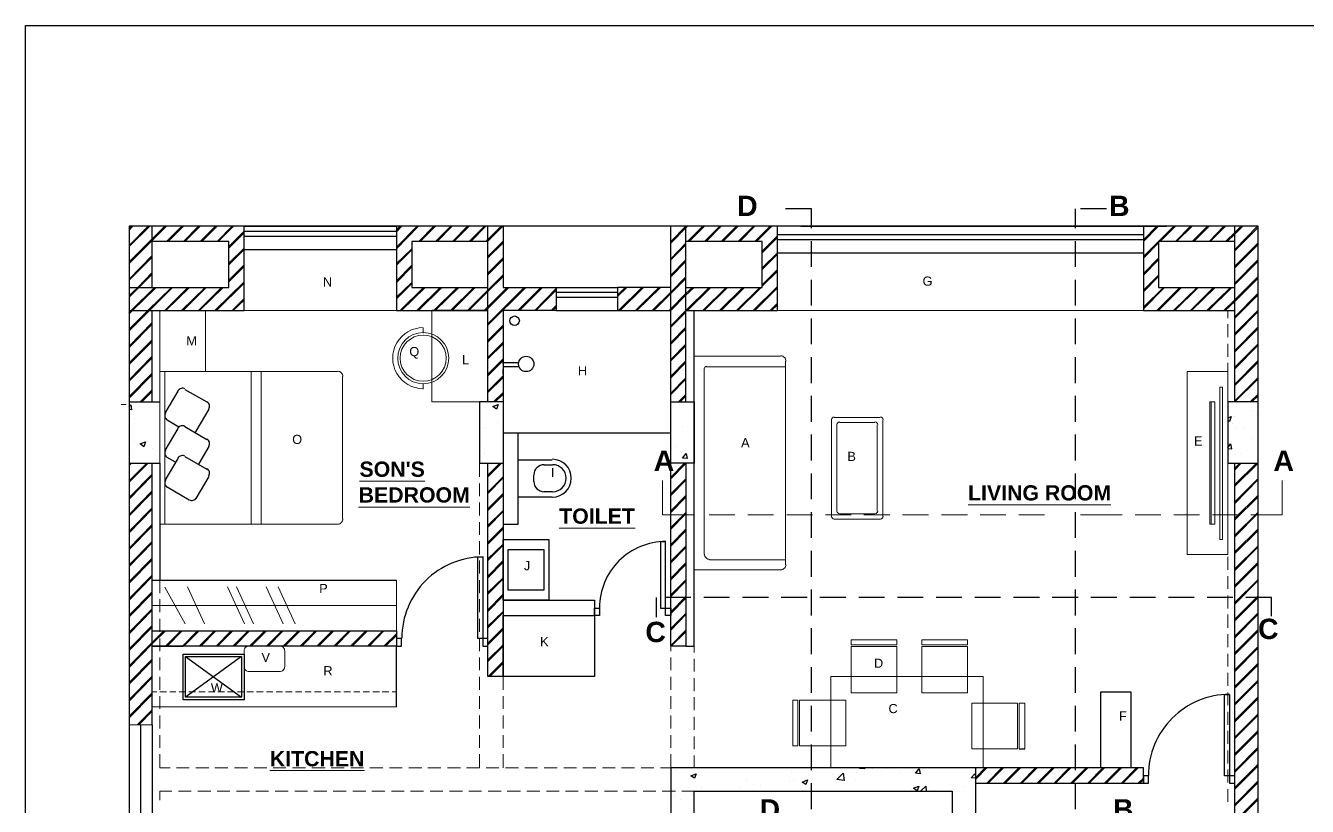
# Model space of a CAD drawing. Header units: millimetres. Extents: x 68955 to 118645, y -193284 to 16474.
# Drawn here: x 74652 to 87265, y -69899 to -62219 of the extents above; entities that cross this region are included whole.
import ezdxf

# ---------------------------------------------------------------- set-up
doc = ezdxf.new("R2010")
doc.units = ezdxf.units.MM
doc.linetypes.add('DASHEDX2', pattern=[38.1, 25.4, -12.7])
doc.layers.add('PDF5_0', color=7, linetype='Continuous')
for name, color, linetype, true_color in [('PDF5_coloum', 7, 'Continuous', 0xdcdcdc), ('PDF5_door', 7, 'Continuous', 0x535353), ('PDF5_dotted line', 7, 'Continuous', 0x535353), ('PDF5_furniture', 7, 'Continuous', 0x535353), ('PDF5_plan', 7, 'Continuous', 0x989898), ('PDF5_TEXT', 7, 'Continuous', 0x535353), ('PDF5_window', 7, 'Continuous', 0x535353)]:
    doc.layers.add(name, color=color, linetype=linetype, true_color=true_color)
doc.layers.add('plan', color=7, linetype='Continuous', lineweight=25)
doc.styles.add('PDF Arial', font='arial.ttf')
doc.styles.add('PDF Arial Bold', font='arialbd.ttf')

msp = doc.modelspace()

# ---------------------------------------------------------------- linework, layer by layer
at = {"layer": 'PDF5_0', "lineweight": 25}
for points in [[(74651.68, -62218.658), (98012.714, -62218.658), (98012.714, -79045.795), (74651.68, -79045.795)], [(79350.856, -67273.337), (79800.342, -67273.337), (79800.342, -67869.928), (79350.856, -67869.928)], [(79399.891, -67371.407), (79751.307, -67371.407), (79751.307, -67771.858), (79399.891, -67771.858)], [(79350.856, -68021.119), (80249.829, -68021.119), (80249.829, -68621.796), (79350.856, -68621.796)], [(85529.251, -68772.987), (85529.251, -69520.769), (85230.955, -69520.769), (85230.955, -68772.987)]]:
    msp.add_lwpolyline(points, close=True, dxfattribs=at)
for points in [[(79199.665, -65021.819), (78648.023, -65021.819)], [(79350.856, -65544.858), (79350.856, -65524.426)], [(79350.856, -65647.014), (79350.856, -65634.755), (79350.856, -65610.237), (79350.856, -65597.979)], [(79350.856, -65700.135), (79350.856, -65720.566)], [(76024.656, -66031.12), (76151.33, -65814.549)], [(76216.71, -65798.204), (76433.28, -65920.792)], [(76453.712, -65990.258), (76327.038, -66206.828)], [(76024.656, -66398.882), (76151.33, -66182.311)], [(76159.502, -66170.052), (76045.088, -66100.586)], [(76216.71, -66161.88), (76433.28, -66288.553)], [(76126.812, -66513.296), (76045.088, -66468.348)], [(76216.71, -66456.089), (76433.28, -66582.763)], [(76453.712, -66358.019), (76351.556, -66533.728)], [(76024.656, -66693.091), (76151.33, -66476.52)], [(79833.032, -66856.541), (79497.96, -66856.541), (79497.96, -66488.779), (79833.032, -66488.779)], [(79751.307, -66537.814), (79837.118, -66537.814)], [(76453.712, -66652.229), (76327.038, -66868.799)], [(79649.151, -66639.97), (79649.151, -66705.35)], [(76261.658, -66885.144), (76045.088, -66758.471)], [(79837.118, -66803.419), (79751.307, -66803.419)], [(80249.829, -67869.928), (80249.829, -68021.119)], [(84430.052, -69332.802), (84483.173, -69332.802)]]:
    msp.add_lwpolyline(points, dxfattribs=at)
msp.add_circle((79463.228, -65121.931), 46.992, dxfattribs=at)
for centre, radius, start, end in [((76194.235, -65837.023), 51.077, 60.0008592, 150.001725), ((76410.806, -65963.698), 51.078, 330.0017101, 60.0019462), ((76071.648, -66053.594), 51.078, 150.0017101, 240.0019462), ((76194.235, -66204.785), 51.077, 60.0008592, 150.001725), ((76288.211, -66180.262), 51.088, 310.2121774, 329.9999252), ((76410.806, -66331.459), 51.078, 330.0017101, 60.0019462), ((76071.648, -66421.356), 51.078, 150.0017101, 240.0019462), ((76194.235, -66498.994), 51.077, 60.0008592, 150.001725), ((76410.806, -66621.582), 51.078, 330.0017101, 60.0019462), ((79753.35, -66637.927), 100.113, 89.9998993, 180.0001007), ((79835.075, -66670.616), 185.924, 270.0000744, 89.9999256), ((79839.161, -66670.616), 132.803, 270.0000776, 89.9999224), ((76071.648, -66715.565), 51.078, 150.0017101, 240.0019462), ((79753.35, -66703.307), 100.113, 179.9998993, 270.0001007), ((76288.219, -66838.153), 51.077, 240.0008592, 330.001725)]:
    msp.add_arc(centre, radius, start, end, dxfattribs=at)
at = {"layer": 'PDF5_coloum', "lineweight": 25}
for points in [[(75669.154, -64212.743), (75689.585, -64192.312)], [(75669.154, -64380.279), (75857.121, -64192.312)], [(75669.154, -64543.729), (75897.983, -64314.899), (76020.57, -64192.312)], [(75669.154, -64229.088), (75705.93, -64192.312)], [(75669.154, -64392.538), (75873.466, -64192.312)], [(75669.154, -64560.074), (75897.983, -64331.244), (76036.915, -64192.312)], [(76036.915, -64343.503), (76188.106, -64192.312)], [(76053.26, -64343.503), (76204.451, -64192.312)], [(76204.451, -64343.503), (76351.556, -64192.312)], [(76216.71, -64343.503), (76367.901, -64192.312)], [(76367.901, -64343.503), (76519.091, -64192.312)], [(76384.246, -64343.503), (76535.436, -64192.312)], [(76535.436, -64343.503), (76682.541, -64192.312)], [(76547.695, -64343.503), (76698.886, -64192.312)], [(78300.692, -64233.175), (78337.468, -64192.312)], [(78300.692, -64396.624), (78505.004, -64192.312)], [(78300.692, -64245.433), (78353.813, -64192.312)], [(78300.692, -64412.969), (78517.263, -64192.312)], [(78521.349, -64343.503), (78668.454, -64192.312)], [(78533.608, -64343.503), (78684.799, -64192.312)], [(78684.799, -64343.503), (78835.99, -64192.312)], [(78701.144, -64343.503), (78848.248, -64192.312)], [(78852.335, -64343.503), (78999.439, -64192.312)], [(78864.593, -64343.503), (79015.784, -64192.312)], [(79015.784, -64343.503), (79166.975, -64192.312)], [(79032.129, -64343.503), (79179.234, -64192.312)], [(79183.32, -64343.503), (79199.665, -64323.072), (79330.425, -64192.312)], [(79195.579, -64343.503), (79199.665, -64339.417), (79346.77, -64192.312)], [(81152.888, -64192.312), (81148.801, -64192.312), (81001.697, -64343.503)], [(81001.697, -64192.312), (81001.697, -64192.312)], [(81165.146, -64192.312), (81148.801, -64208.657), (81001.697, -64359.848)], [(81165.146, -64343.503), (81316.337, -64192.312)], [(81181.491, -64343.503), (81332.682, -64192.312)], [(81332.682, -64343.503), (81483.873, -64192.312)], [(81349.027, -64343.503), (81496.132, -64192.312)], [(81496.132, -64343.503), (81647.323, -64192.312)], [(81512.477, -64343.503), (81663.668, -64192.312)], [(81663.668, -64343.503), (81814.859, -64192.312)], [(81680.013, -64343.503), (81827.117, -64192.312)], [(81827.117, -64343.503), (81978.308, -64192.312)], [(81843.462, -64343.503), (81994.653, -64192.312)], [(85651.838, -64327.158), (85782.598, -64192.312)], [(85950.133, -64192.312), (85798.943, -64343.503), (85651.838, -64490.608)], [(85651.838, -64343.503), (85798.943, -64192.312)], [(85815.287, -64343.503), (85966.478, -64192.312)], [(85966.478, -64343.503), (86113.583, -64192.312)], [(85978.737, -64343.503), (86129.928, -64192.312)], [(86129.928, -64343.503), (86281.119, -64192.312)], [(86146.273, -64343.503), (86297.464, -64192.312)], [(86297.464, -64343.503), (86444.568, -64192.312)], [(86309.723, -64343.503), (86460.913, -64192.312)], [(86460.913, -64343.503), (86550.811, -64253.606), (86612.104, -64192.312)], [(86477.258, -64343.503), (86550.811, -64269.951), (86628.449, -64192.312)], [(86550.811, -64421.142), (86775.554, -64192.312)], [(76649.851, -64392.538), (76801.042, -64241.347)], [(76649.851, -64408.883), (76801.042, -64257.692)], [(81900.67, -64437.487), (82051.86, -64286.296)], [(81900.67, -64453.831), (82051.86, -64302.641)], [(86550.811, -64433.4), (86779.64, -64204.571)], [(76649.851, -64555.987), (76801.042, -64408.883)], [(76649.851, -64572.332), (76801.042, -64421.142)], [(78300.692, -64560.074), (78451.883, -64412.969)], [(78300.692, -64576.419), (78451.883, -64425.228)], [(79199.665, -64490.608), (79350.856, -64339.417)], [(79199.665, -64502.866), (79350.856, -64355.762)], [(81001.697, -64511.039), (81148.801, -64359.848)], [(81001.697, -64523.298), (81148.801, -64376.193)], [(81900.67, -64600.936), (82051.86, -64453.831)], [(85651.838, -64506.953), (85798.943, -64355.762)], [(86550.811, -64584.591), (86779.64, -64355.762)], [(86550.811, -64600.936), (86779.64, -64372.107)], [(75669.154, -64711.265), (75897.983, -64478.349)], [(75669.154, -64723.523), (75897.983, -64494.694)], [(76649.851, -64723.523), (76801.042, -64572.332)], [(78300.692, -64727.61), (78451.883, -64576.419)], [(79199.665, -64654.057), (79350.856, -64502.866)], [(79199.665, -64670.402), (79350.856, -64519.211)], [(81001.697, -64674.488), (81148.801, -64523.298)], [(81001.697, -64690.833), (81148.801, -64539.643)], [(81900.67, -64617.281), (82051.86, -64466.09)], [(85651.838, -64658.143), (85798.943, -64506.953)], [(85651.838, -64674.488), (85798.943, -64523.298)], [(86550.811, -64752.127), (86779.64, -64519.211)], [(86550.811, -64764.386), (86779.64, -64535.556)], [(75669.154, -64874.714), (75754.965, -64792.989), (75897.983, -64645.885)], [(75669.154, -64891.059), (75767.223, -64792.989), (75897.983, -64662.23)], [(76649.851, -64739.868), (76801.042, -64588.677)], [(78300.692, -64743.955), (78451.883, -64592.764)], [(79350.856, -64670.402), (79199.665, -64821.593), (78999.439, -65021.819)], [(79350.856, -64686.747), (79199.665, -64833.852), (79011.698, -65021.819)], [(81148.801, -64690.833), (81001.697, -64842.024), (80817.816, -65021.819)], [(81900.67, -64768.472), (82051.86, -64617.281)], [(81900.67, -64780.731), (82051.86, -64633.626)], [(85651.838, -64821.593), (85798.943, -64674.488)], [(85651.838, -64837.938), (85798.943, -64686.747)], [(86779.64, -64686.747), (86550.811, -64915.577), (86444.568, -65021.819)], [(86779.64, -64703.092), (86550.811, -64931.922), (86456.827, -65021.819)], [(75669.154, -65042.25), (75689.585, -65021.819), (75918.414, -64792.989)], [(75669.154, -65205.7), (75853.034, -65021.819), (76085.95, -64792.989)], [(75669.154, -65054.509), (75701.843, -65021.819), (75934.759, -64792.989)], [(75669.154, -65222.045), (75869.379, -65021.819), (76098.209, -64792.989)], [(76020.57, -65021.819), (76249.4, -64792.989)], [(76032.829, -65021.819), (76265.745, -64792.989)], [(76184.02, -65021.819), (76416.935, -64792.989)], [(76200.365, -65021.819), (76429.194, -64792.989)], [(76351.556, -65021.819), (76580.385, -64792.989)], [(76363.814, -65021.819), (76596.73, -64792.989)], [(76515.005, -65021.819), (76801.042, -64739.868)], [(76531.35, -65021.819), (76801.042, -64752.127)], [(78300.692, -64891.059), (78451.883, -64743.955)], [(78300.692, -64907.404), (78451.883, -64756.213)], [(78337.468, -65021.819), (78566.298, -64792.989)], [(78349.727, -65021.819), (78582.643, -64792.989)], [(78500.918, -65021.819), (78729.747, -64792.989)], [(78517.263, -65021.819), (78746.092, -64792.989)], [(78668.454, -65021.819), (78897.283, -64792.989)], [(78680.712, -65021.819), (78913.628, -64792.989)], [(78831.903, -65021.819), (79060.733, -64792.989)], [(78848.248, -65021.819), (79077.078, -64792.989)], [(79391.718, -64792.989), (79199.665, -64985.043), (79162.889, -65021.819)], [(79408.063, -64792.989), (79199.665, -65001.388), (79179.234, -65021.819)], [(79199.665, -65152.579), (79559.254, -64792.989)], [(79199.665, -65164.837), (79575.599, -64792.989)], [(79493.874, -65021.819), (79722.704, -64792.989)], [(79510.219, -65021.819), (79739.049, -64792.989)], [(79661.41, -65021.819), (79873.895, -64805.248)], [(79673.669, -65021.819), (79873.895, -64821.593)], [(80474.572, -64870.628), (80552.21, -64792.989)], [(80474.572, -64882.887), (80568.555, -64792.989)], [(80486.831, -65021.819), (80715.66, -64792.989)], [(80503.175, -65021.819), (80732.005, -64792.989)], [(80654.366, -65021.819), (80883.196, -64792.989)], [(80666.625, -65021.819), (80899.541, -64792.989)], [(81148.801, -64707.178), (81001.697, -64854.283), (80834.161, -65021.819)], [(80985.352, -65021.819), (81001.697, -65005.474), (81148.801, -64854.283), (81214.181, -64792.989)], [(80997.611, -65021.819), (81001.697, -65021.819), (81148.801, -64870.628), (81230.526, -64792.989)], [(81377.631, -64792.989), (81148.801, -65021.819), (81001.697, -65173.01)], [(81165.146, -65021.819), (81393.976, -64792.989)], [(81316.337, -65021.819), (81545.167, -64792.989)], [(81328.596, -65021.819), (81557.425, -64792.989)], [(81479.787, -65021.819), (81708.616, -64792.989)], [(81496.132, -65021.819), (81724.961, -64792.989)], [(81647.323, -65021.819), (81876.152, -64792.989)], [(81659.581, -65021.819), (81888.411, -64792.989)], [(81810.772, -65021.819), (82051.86, -64784.817)], [(81827.117, -65021.819), (82051.86, -64797.076)], [(85651.838, -64989.129), (85847.977, -64792.989)], [(85651.838, -65005.474), (85860.236, -64792.989)], [(85782.598, -65021.819), (86011.427, -64792.989)], [(85798.943, -65021.819), (86027.772, -64792.989)], [(85946.047, -65021.819), (86178.963, -64792.989)], [(85962.392, -65021.819), (86191.222, -64792.989)], [(86113.583, -65021.819), (86342.412, -64792.989)], [(86125.842, -65021.819), (86358.757, -64792.989)], [(86277.033, -65021.819), (86509.948, -64792.989)], [(86293.378, -65021.819), (86522.207, -64792.989)], [(76682.541, -65021.819), (76801.042, -64903.318)], [(76694.8, -65021.819), (76801.042, -64919.663)], [(81978.308, -65021.819), (82051.86, -64948.267)], [(86550.811, -65083.112), (86779.64, -64850.197)], [(86550.811, -65095.371), (86779.64, -64866.542)], [(79824.86, -65021.819), (79873.895, -64972.784)], [(79841.205, -65021.819), (79873.895, -64989.129)], [(81001.697, -65185.268), (81148.801, -65038.164)], [(81990.567, -65021.819), (82051.86, -64964.611)], [(86550.811, -65246.562), (86779.64, -65017.733)], [(86550.811, -65262.907), (86779.64, -65029.991)], [(75669.154, -65373.235), (75897.983, -65140.32)], [(75669.154, -65385.494), (75897.983, -65156.665)], [(79199.665, -65316.028), (79350.856, -65164.837)], [(79199.665, -65332.373), (79350.856, -65181.182)], [(81001.697, -65336.459), (81148.801, -65185.268)], [(81001.697, -65352.804), (81148.801, -65201.613)], [(86550.811, -65414.098), (86779.64, -65181.182)], [(86550.811, -65426.357), (86779.64, -65197.527)], [(75669.154, -65536.685), (75897.983, -65307.856)], [(75669.154, -65553.03), (75897.983, -65324.201)], [(79199.665, -65483.564), (79350.856, -65332.373)], [(79199.665, -65495.823), (79350.856, -65348.718)], [(81001.697, -65503.995), (81148.801, -65352.804)], [(81001.697, -65516.254), (81148.801, -65369.149)], [(86550.811, -65577.547), (86779.64, -65348.718)], [(86550.811, -65593.892), (86779.64, -65360.977)], [(75669.154, -65704.221), (75897.983, -65471.305)], [(75669.154, -65716.48), (75897.983, -65487.65)], [(79199.665, -65647.014), (79350.856, -65495.823)], [(79199.665, -65663.359), (79350.856, -65512.168)], [(81001.697, -65667.445), (81148.801, -65516.254)], [(81001.697, -65683.79), (81148.801, -65532.599)], [(86550.811, -65745.083), (86779.64, -65512.168)], [(86550.811, -65757.342), (86779.64, -65528.513)], [(75669.154, -65867.671), (75897.983, -65638.841)], [(75669.154, -65884.015), (75897.983, -65655.186)], [(79199.665, -65814.549), (79350.856, -65663.359)], [(79199.665, -65826.808), (79350.856, -65679.703)], [(81001.697, -65834.981), (81148.801, -65683.79)], [(81001.697, -65847.239), (81148.801, -65696.048)], [(86550.811, -65908.533), (86779.64, -65679.703)], [(86550.811, -65920.792), (86779.64, -65691.962)], [(75779.482, -65920.792), (75897.983, -65802.291)], [(75795.827, -65920.792), (75897.983, -65818.636)], [(79256.872, -65920.792), (79350.856, -65826.808)], [(79273.217, -65920.792), (79350.856, -65843.153)], [(81075.249, -65920.792), (81148.801, -65847.239)], [(81091.594, -65920.792), (81148.801, -65863.584)], [(86702.002, -65920.792), (86779.64, -65843.153)], [(86718.347, -65920.792), (86779.64, -65859.498)], [(75669.154, -66529.641), (75677.326, -66521.469)], [(75669.154, -66697.177), (75844.862, -66521.469)], [(75669.154, -66545.986), (75693.671, -66521.469)], [(75669.154, -66709.436), (75857.121, -66521.469)], [(79199.665, -66639.97), (79318.166, -66521.469)], [(79199.665, -66656.315), (79334.511, -66521.469)], [(81001.697, -66660.401), (81136.543, -66521.469)], [(81001.697, -66676.746), (81148.801, -66525.555)], [(86550.811, -66570.504), (86599.846, -66521.469)], [(86550.811, -66733.953), (86763.295, -66521.469)], [(86550.811, -66586.849), (86612.104, -66521.469)], [(86550.811, -66750.298), (86779.64, -66521.469)], [(75669.154, -66860.627), (75897.983, -66631.797)], [(75669.154, -66876.972), (75897.983, -66644.056)], [(79199.665, -66807.506), (79350.856, -66656.315)], [(79199.665, -66819.764), (79350.856, -66668.574)], [(81001.697, -66823.851), (81148.801, -66676.746)], [(81001.697, -66840.196), (81148.801, -66689.005)], [(86550.811, -66901.489), (86779.64, -66672.66)], [(86550.811, -66917.834), (86779.64, -66684.919)], [(75669.154, -67028.163), (75897.983, -66795.247)], [(75669.154, -67040.421), (75897.983, -66811.592)], [(79199.665, -66970.955), (79350.856, -66819.764)], [(79199.665, -66987.3), (79350.856, -66836.109)], [(81001.697, -66991.387), (81148.801, -66840.196)], [(86550.811, -67064.939), (86779.64, -66836.109)], [(75669.154, -67191.612), (75897.983, -66962.783)], [(75669.154, -67207.957), (75897.983, -66975.042)], [(81001.697, -67007.731), (81148.801, -66856.541)], [(86550.811, -67081.284), (86779.64, -66852.454)], [(79199.665, -67134.405), (79350.856, -66987.3)], [(79199.665, -67150.75), (79350.856, -66999.559)], [(81001.697, -67154.836), (81148.801, -67007.731)], [(81001.697, -67171.181), (81148.801, -67019.99)], [(86550.811, -67232.475), (86779.64, -67003.645)], [(86550.811, -67248.82), (86779.64, -67015.904)], [(75669.154, -67359.148), (75897.983, -67126.232)], [(75669.154, -67371.407), (75897.983, -67142.577)], [(79199.665, -67301.941), (79350.856, -67150.75)], [(79199.665, -67318.286), (79350.856, -67167.095)], [(81001.697, -67322.372), (81148.801, -67171.181)], [(81001.697, -67338.717), (81148.801, -67187.526)], [(86550.811, -67395.924), (86779.64, -67167.095)], [(86550.811, -67412.269), (86779.64, -67183.44)], [(75669.154, -67522.598), (75897.983, -67293.768)], [(75669.154, -67538.943), (75897.983, -67306.027)], [(79199.665, -67465.39), (79350.856, -67318.286)], [(79199.665, -67481.735), (79350.856, -67330.544)], [(81001.697, -67485.822), (81148.801, -67338.717)], [(81001.697, -67502.167), (81148.801, -67350.976)], [(86550.811, -67563.46), (86779.64, -67334.631)], [(86550.811, -67579.805), (86779.64, -67346.889)], [(75669.154, -67686.047), (75897.983, -67457.218)], [(75669.154, -67702.392), (75897.983, -67473.563)], [(79199.665, -67632.926), (79350.856, -67481.735)], [(79199.665, -67649.271), (79350.856, -67498.08)], [(81001.697, -67653.357), (81148.801, -67502.167)], [(81001.697, -67669.702), (81148.801, -67518.511)], [(86550.811, -67726.91), (86779.64, -67498.08)], [(86550.811, -67743.255), (86779.64, -67514.425)], [(75669.154, -67853.583), (75897.983, -67624.754)], [(75669.154, -67869.928), (75897.983, -67637.012)], [(79199.665, -67796.376), (79350.856, -67649.271)], [(79199.665, -67812.721), (79350.856, -67661.53)], [(81001.697, -67816.807), (81148.801, -67669.702)], [(81001.697, -67833.152), (81148.801, -67681.961)], [(86550.811, -67894.446), (86779.64, -67665.616)], [(86550.811, -67910.791), (86779.64, -67677.875)], [(75669.154, -68017.033), (75897.983, -67788.203)], [(75669.154, -68033.378), (75897.983, -67804.548)], [(79199.665, -67963.912), (79350.856, -67812.721)], [(79199.665, -67980.257), (79350.856, -67829.066)], [(81001.697, -67984.343), (81148.801, -67833.152)], [(81001.697, -68000.688), (81148.801, -67849.497)], [(86550.811, -68057.895), (86779.64, -67829.066)], [(86550.811, -68074.24), (86779.64, -67845.411)], [(75669.154, -68184.569), (75897.983, -67955.739)], [(75669.154, -68200.914), (75897.983, -67967.998)], [(79199.665, -68127.361), (79350.856, -67980.257)], [(79199.665, -68143.706), (79350.856, -67992.515)], [(81001.697, -68147.792), (81148.801, -68000.688)], [(81001.697, -68164.137), (81148.801, -68012.947)], [(86550.811, -68225.431), (86779.64, -67996.602)], [(86550.811, -68241.776), (86779.64, -68008.86)], [(75669.154, -68348.018), (75897.983, -68119.189)], [(75669.154, -68364.363), (75897.983, -68135.534)], [(75669.154, -68515.554), (75897.983, -68286.725), (76012.398, -68172.31)], [(75669.154, -68531.899), (75897.983, -68298.983), (76028.743, -68172.31)], [(76028.743, -68323.501), (76179.934, -68172.31)], [(76045.088, -68323.501), (76192.192, -68172.31)], [(76196.279, -68323.501), (76343.383, -68172.31)], [(76208.537, -68323.501), (76359.728, -68172.31)], [(76359.728, -68323.501), (76510.919, -68172.31)], [(76376.073, -68323.501), (76523.178, -68172.31)], [(76527.264, -68323.501), (76674.369, -68172.31)], [(76539.523, -68323.501), (76690.714, -68172.31)], [(76690.714, -68323.501), (76841.904, -68172.31)], [(76707.059, -68323.501), (76854.163, -68172.31)], [(76854.163, -68323.501), (77005.354, -68172.31)], [(76870.508, -68323.501), (77021.699, -68172.31)], [(77021.699, -68323.501), (77172.89, -68172.31)], [(77038.044, -68323.501), (77185.149, -68172.31)], [(77185.149, -68323.501), (77336.339, -68172.31)], [(77201.494, -68323.501), (77352.684, -68172.31)], [(77352.684, -68323.501), (77503.875, -68172.31)], [(77369.029, -68323.501), (77516.134, -68172.31)], [(77516.134, -68323.501), (77667.325, -68172.31)], [(77532.479, -68323.501), (77683.67, -68172.31)], [(77683.67, -68323.501), (77834.861, -68172.31)], [(77700.015, -68323.501), (77847.119, -68172.31)], [(77847.119, -68323.501), (77998.31, -68172.31)], [(77863.464, -68323.501), (78014.655, -68172.31)], [(78014.655, -68323.501), (78165.846, -68172.31)], [(78031, -68323.501), (78178.105, -68172.31)], [(78178.105, -68323.501), (78300.692, -68200.914)], [(78194.45, -68323.501), (78300.692, -68217.259)], [(79199.665, -68294.897), (79350.856, -68143.706)], [(79199.665, -68311.242), (79350.856, -68160.051)], [(81001.697, -68315.328), (81148.801, -68164.137)], [(81005.783, -68323.501), (81148.801, -68180.482)], [(86550.811, -68388.881), (86779.64, -68160.051)], [(86550.811, -68405.226), (86779.64, -68176.396)], [(79199.665, -68458.347), (79350.856, -68311.242)], [(79199.665, -68474.692), (79350.856, -68323.501)], [(86550.811, -68556.416), (86779.64, -68327.587)], [(86550.811, -68572.761), (86779.64, -68339.846)], [(75669.154, -68679.004), (75897.983, -68450.174)], [(75669.154, -68695.349), (75897.983, -68466.519)], [(79203.751, -68621.796), (79350.856, -68474.692)], [(79220.096, -68621.796), (79350.856, -68491.037)], [(86550.811, -68719.866), (86779.64, -68491.037)], [(86550.811, -68736.211), (86779.64, -68507.382)], [(75669.154, -68846.539), (75897.983, -68617.71)], [(75669.154, -68862.884), (75897.983, -68629.969)], [(86550.811, -68887.402), (86779.64, -68658.572)], [(86550.811, -68899.661), (86779.64, -68670.831)], [(75669.154, -69009.989), (75897.983, -68781.16)], [(75669.154, -69026.334), (75897.983, -68797.505)], [(86550.811, -69050.851), (86779.64, -68822.022)], [(86550.811, -69067.196), (86779.64, -68838.367)], [(75750.878, -69095.8), (75897.983, -68948.695)], [(75767.223, -69095.8), (75897.983, -68960.954)], [(86550.811, -69218.387), (86779.64, -68989.558)], [(86550.811, -69230.646), (86779.64, -69001.817)], [(86550.811, -69381.837), (86779.64, -69153.007)], [(86550.811, -69398.182), (86779.64, -69169.352)], [(86550.811, -69549.373), (86779.64, -69316.457)], [(86550.811, -69561.631), (86779.64, -69332.802)], [(86550.811, -69712.822), (86779.64, -69483.993)], [(84000.997, -69614.753), (84094.98, -69520.769)], [(84000.997, -69631.098), (84111.325, -69520.769)], [(84111.325, -69671.96), (84258.43, -69520.769)], [(84123.584, -69671.96), (84274.775, -69520.769)], [(84274.775, -69671.96), (84425.966, -69520.769)], [(84291.12, -69671.96), (84442.311, -69520.769)], [(84442.311, -69671.96), (84589.415, -69520.769)], [(84454.57, -69671.96), (84605.76, -69520.769)], [(84605.76, -69671.96), (84756.951, -69520.769)], [(84622.105, -69671.96), (84773.296, -69520.769)], [(84773.296, -69671.96), (84920.401, -69520.769)], [(84785.555, -69671.96), (84936.746, -69520.769)], [(84936.746, -69671.96), (85087.937, -69520.769)], [(84953.091, -69671.96), (85104.282, -69520.769)], [(85104.282, -69671.96), (85251.386, -69520.769)], [(85116.54, -69671.96), (85267.731, -69520.769)], [(85267.731, -69671.96), (85418.922, -69520.769)], [(85284.076, -69671.96), (85435.267, -69520.769)], [(85435.267, -69671.96), (85582.372, -69520.769)], [(85447.526, -69671.96), (85598.717, -69520.769)], [(85598.717, -69671.96), (85651.838, -69622.925)], [(86550.811, -69729.167), (86779.64, -69500.338)], [(85615.062, -69671.96), (85651.838, -69635.184)], [(86550.811, -69880.358), (86779.64, -69647.443)], [(86550.811, -69892.617), (86779.64, -69663.787)], [(86550.811, -70043.808), (86779.64, -69814.978)], [(86550.811, -70060.153), (86779.64, -69831.323)]]:
    msp.add_lwpolyline(points, dxfattribs=at)
at = {"layer": 'PDF5_coloum', "color": 251, "lineweight": 25, "true_color": 0x535353}
for points in [[(75669.154, -65920.792), (75971.535, -65920.792)], [(79350.856, -65920.792), (79117.94, -65920.792), (79117.94, -66521.469), (79350.856, -66521.469)], [(86550.811, -66063.81), (86550.811, -66063.81)], [(75669.154, -66521.469), (75971.535, -66521.469)]]:
    msp.add_lwpolyline(points, dxfattribs=at)
for points in [[(81230.526, -65920.792), (81230.526, -66521.469), (81001.697, -66521.469), (81001.697, -65920.792)], [(86481.345, -65920.792), (86481.345, -66521.469), (86779.64, -66521.469), (86779.64, -65920.792)]]:
    msp.add_lwpolyline(points, close=True, dxfattribs=at)
at = {"layer": 'PDF5_door', "lineweight": 25}
for points in [[(80948.576, -67947.567), (80948.576, -67297.855), (80899.541, -67297.855), (80899.541, -67947.567)], [(79150.63, -68245.862), (79101.595, -68245.862), (79101.595, -67444.959), (79150.63, -67444.959)], [(80249.829, -68021.119), (80249.829, -67947.567), (80298.863, -67947.567), (80298.863, -68021.119)], [(80948.576, -68021.119), (80948.576, -67947.567), (81001.697, -67947.567), (81001.697, -68021.119)], [(78300.692, -68323.501), (78349.727, -68323.501), (78349.727, -68245.862), (78300.692, -68245.862)], [(79150.63, -68323.501), (79199.665, -68323.501), (79199.665, -68245.862), (79150.63, -68245.862)], [(86497.69, -69598.408), (86448.655, -69598.408), (86448.655, -68797.505), (86497.69, -68797.505)], [(85651.838, -69671.96), (85700.873, -69671.96), (85700.873, -69598.408), (85651.838, -69598.408)], [(86497.69, -69671.96), (86550.811, -69671.96), (86550.811, -69598.408), (86497.69, -69598.408)]]:
    msp.add_lwpolyline(points, close=True, dxfattribs=at)
for centre, radius, start, end in [((80950.619, -67945.524), 651.755, 89.9999989, 180.0000011), ((79152.673, -68243.819), 798.86, 89.9999957, 180.0000043), ((86499.733, -69596.364), 798.86, 89.9999957, 180.0000043)]:
    msp.add_arc(centre, radius, start, end, dxfattribs=at)
at = {"layer": 'PDF5_dotted line', "lineweight": 20}
for points in [[(81230.526, -65021.819), (81230.526, -65144.406)], [(86481.345, -65021.819), (86481.345, -65095.371)], [(81230.526, -65209.786), (81230.526, -65336.459)], [(86481.345, -65156.665), (86481.345, -65283.338)], [(81230.526, -65397.753), (81230.526, -65524.426)], [(86481.345, -65348.718), (86481.345, -65475.391)], [(86481.345, -65536.685), (86481.345, -65667.445)], [(81230.526, -65589.806), (81230.526, -65716.48)], [(81230.526, -65781.859), (81230.526, -65908.533)], [(86481.345, -65728.738), (86481.345, -65855.412)], [(86481.345, -65920.792), (86481.345, -66047.465)], [(81230.526, -65969.827), (81230.526, -66096.5)], [(81230.526, -66161.88), (81230.526, -66288.553)], [(86481.345, -66108.759), (86481.345, -66235.432)], [(86481.345, -66300.812), (86481.345, -66427.485)], [(81230.526, -66349.847), (81230.526, -66476.52)], [(75971.535, -66521.469), (75971.535, -66656.315)], [(79117.94, -66521.469), (79117.94, -66656.315)], [(79350.856, -66521.469), (79350.856, -66656.315)], [(81001.697, -66521.469), (81001.697, -66656.315)], [(81230.526, -66541.9), (81230.526, -66668.574)], [(86481.345, -66492.865), (86481.345, -66619.539)], [(75971.535, -66721.695), (75971.535, -66848.368)], [(79117.94, -66721.695), (79117.94, -66848.368)], [(79350.856, -66721.695), (79350.856, -66848.368)], [(80918.491, -66693.091), (80918.491, -67032.249), (81220.873, -67032.249)], [(81001.697, -66721.695), (81001.697, -66848.368)], [(86481.345, -66680.832), (86481.345, -66807.506)], [(86710.174, -67032.249), (87016.642, -67032.249), (87016.642, -66693.091)], [(81230.526, -66733.953), (81230.526, -66860.627)], [(75971.535, -66909.662), (75971.535, -67036.335)], [(79117.94, -66909.662), (79117.94, -67036.335)], [(79350.856, -66909.662), (79350.856, -67036.335)], [(81001.697, -66909.662), (81001.697, -67036.335)], [(81230.526, -66921.92), (81230.526, -67048.594)], [(86481.345, -66872.886), (86481.345, -66999.559)], [(75971.535, -67101.715), (75971.535, -67228.388)], [(79117.94, -67101.715), (79117.94, -67228.388)], [(79350.856, -67101.715), (79350.856, -67228.388)], [(81001.697, -67101.715), (81001.697, -67228.388)], [(81377.631, -67032.249), (81630.978, -67032.249)], [(81757.651, -67032.249), (82010.998, -67032.249)], [(82141.758, -67032.249), (82395.105, -67032.249)], [(82521.778, -67032.249), (82775.125, -67032.249)], [(82901.798, -67032.249), (83155.145, -67032.249)], [(83281.819, -67032.249), (83535.166, -67032.249)], [(83665.925, -67032.249), (83919.272, -67032.249)], [(84045.946, -67032.249), (84299.292, -67032.249)], [(84425.966, -67032.249), (84679.313, -67032.249)], [(85033.289, -67032.249), (85286.635, -67032.249)], [(85186.007, -67032.249), (85443.44, -67032.249)], [(85570.113, -67032.249), (85823.46, -67032.249)], [(85950.133, -67032.249), (86203.48, -67032.249)], [(86330.154, -67032.249), (86583.501, -67032.249)], [(86481.345, -67060.853), (86481.345, -67187.526)], [(81230.526, -67113.974), (81230.526, -67240.647)], [(75971.535, -67289.682), (75971.535, -67420.442)], [(79117.94, -67289.682), (79117.94, -67420.442)], [(79350.856, -67289.682), (79350.856, -67420.442)], [(81001.697, -67289.682), (81001.697, -67420.442)], [(81230.526, -67301.941), (81230.526, -67428.614)], [(86481.345, -67252.906), (86481.345, -67379.579)], [(86481.345, -67444.959), (86481.345, -67571.633)], [(75971.535, -67481.735), (75971.535, -67608.409)], [(79117.94, -67481.735), (79117.94, -67608.409)], [(79350.856, -67481.735), (79350.856, -67608.409)], [(81001.697, -67481.735), (81001.697, -67608.409)], [(81230.526, -67493.994), (81230.526, -67620.667)], [(75971.535, -67673.789), (75971.535, -67800.462)], [(79117.94, -67673.789), (79117.94, -67800.462)], [(79350.856, -67673.789), (79350.856, -67800.462)], [(81001.697, -67673.789), (81001.697, -67800.462)], [(81230.526, -67686.047), (81230.526, -67812.721)], [(86481.345, -67632.926), (86481.345, -67759.6)], [(86481.345, -67824.979), (86481.345, -67951.653)], [(75971.535, -67861.756), (75971.535, -67988.429)], [(79117.94, -67861.756), (79117.94, -67988.429)], [(79350.856, -67861.756), (79350.856, -67988.429)], [(81001.697, -67861.756), (81001.697, -67988.429)], [(81230.526, -67874.014), (81230.526, -68000.688)], [(75971.535, -68053.809), (75971.535, -68180.482)], [(79117.94, -68053.809), (79117.94, -68180.482)], [(79350.856, -68053.809), (79350.856, -68180.482)], [(81001.697, -68053.809), (81001.697, -68180.482)], [(81230.526, -68066.068), (81230.526, -68192.741)], [(86481.345, -68012.947), (86481.345, -68143.706)], [(86481.345, -68205), (86481.345, -68331.673)], [(75971.535, -68245.862), (75971.535, -68372.536)], [(79117.94, -68245.862), (79117.94, -68372.536)], [(79350.856, -68245.862), (79350.856, -68372.536)], [(81001.697, -68245.862), (81001.697, -68372.536)], [(81230.526, -68254.035), (81230.526, -68384.794)], [(75971.535, -68433.829), (75971.535, -68560.503)], [(79117.94, -68433.829), (79117.94, -68560.503)], [(79350.856, -68433.829), (79350.856, -68560.503)], [(81001.697, -68433.829), (81001.697, -68560.503)], [(81230.526, -68446.088), (81230.526, -68572.761)], [(86481.345, -68397.053), (86481.345, -68523.727)], [(86481.345, -68585.02), (86481.345, -68711.694)], [(75971.535, -68625.883), (75971.535, -68752.556)], [(79117.94, -68625.883), (79117.94, -68752.556)], [(79350.856, -68625.883), (79350.856, -68752.556)], [(81001.697, -68625.883), (81001.697, -68752.556)], [(81230.526, -68638.141), (81230.526, -68764.815)], [(75897.983, -68772.987), (75942.932, -68772.987)], [(75971.535, -68772.987), (76036.915, -68772.987)], [(75971.535, -68813.85), (75971.535, -68940.523)], [(76069.605, -68772.987), (76130.899, -68772.987)], [(76163.589, -68772.987), (76224.882, -68772.987)], [(76257.572, -68772.987), (76322.952, -68772.987)], [(76355.642, -68772.987), (76416.935, -68772.987)], [(76449.625, -68772.987), (76510.919, -68772.987)], [(76543.609, -68772.987), (76608.989, -68772.987)], [(76637.592, -68772.987), (76702.972, -68772.987)], [(76735.662, -68772.987), (76796.956, -68772.987)], [(76829.646, -68772.987), (76895.026, -68772.987)], [(76923.629, -68772.987), (76989.009, -68772.987)], [(77021.699, -68772.987), (77082.993, -68772.987)], [(77115.683, -68772.987), (77181.062, -68772.987)], [(77209.666, -68772.987), (77275.046, -68772.987)], [(77307.736, -68772.987), (77369.029, -68772.987)], [(77401.719, -68772.987), (77463.013, -68772.987)], [(77495.703, -68772.987), (77561.083, -68772.987)], [(77593.773, -68772.987), (77655.066, -68772.987)], [(77687.756, -68772.987), (77749.05, -68772.987)], [(77781.74, -68772.987), (77847.119, -68772.987)], [(77879.809, -68772.987), (77941.103, -68772.987)], [(77973.793, -68772.987), (78035.087, -68772.987)], [(78067.776, -68772.987), (78133.156, -68772.987)], [(78161.76, -68772.987), (78227.14, -68772.987)], [(78259.83, -68772.987), (78300.692, -68772.987)], [(79117.94, -68813.85), (79117.94, -68940.523)], [(79350.856, -68813.85), (79350.856, -68940.523)], [(81001.697, -68813.85), (81001.697, -68940.523)], [(81230.526, -68826.108), (81230.526, -68952.782)], [(86481.345, -68777.073), (86481.345, -68903.747)], [(86481.345, -68969.127), (86481.345, -69095.8)], [(75971.535, -69005.903), (75971.535, -69132.576)], [(79117.94, -69005.903), (79117.94, -69132.576)], [(79350.856, -69005.903), (79350.856, -69132.576)], [(81001.697, -69005.903), (81001.697, -69132.576)], [(81230.526, -69018.162), (81230.526, -69144.835)], [(75971.535, -69197.956), (75971.535, -69324.63)], [(79117.94, -69197.956), (79117.94, -69324.63)], [(79350.856, -69197.956), (79350.856, -69324.63)], [(81001.697, -69197.956), (81001.697, -69324.63)], [(81230.526, -69210.215), (81230.526, -69336.888)], [(86481.345, -69157.094), (86481.345, -69283.767)], [(86481.345, -69349.147), (86481.345, -69475.82)], [(76073.691, -69520.769), (75971.535, -69520.769), (75971.535, -69385.923)], [(79117.94, -69385.923), (79117.94, -69520.769), (78991.267, -69520.769)], [(79350.856, -69385.923), (79350.856, -69520.769)], [(81001.697, -69385.923), (81001.697, -69520.769), (80899.541, -69520.769)], [(81230.526, -69398.182), (81230.526, -69520.769)], [(76261.658, -69520.769), (76134.985, -69520.769)], [(76453.712, -69520.769), (76327.038, -69520.769)], [(76641.679, -69520.769), (76515.005, -69520.769)], [(76833.732, -69520.769), (76707.059, -69520.769)], [(77025.785, -69520.769), (76899.112, -69520.769)], [(77213.752, -69520.769), (77087.079, -69520.769)], [(77405.806, -69520.769), (77279.132, -69520.769)], [(77597.859, -69520.769), (77467.099, -69520.769)], [(77785.826, -69520.769), (77659.152, -69520.769)], [(77977.879, -69520.769), (77851.206, -69520.769)], [(78165.846, -69520.769), (78039.173, -69520.769)], [(78357.899, -69520.769), (78231.226, -69520.769)], [(78549.953, -69520.769), (78423.279, -69520.769)], [(78737.92, -69520.769), (78611.246, -69520.769)], [(78929.973, -69520.769), (78803.3, -69520.769)], [(79309.993, -69520.769), (79183.32, -69520.769)], [(79502.047, -69520.769), (79375.373, -69520.769)], [(79690.014, -69520.769), (79563.34, -69520.769)], [(79882.067, -69520.769), (79755.394, -69520.769)], [(80074.12, -69520.769), (79947.447, -69520.769)], [(80262.087, -69520.769), (80135.414, -69520.769)], [(80454.141, -69520.769), (80327.467, -69520.769)], [(80642.108, -69520.769), (80515.434, -69520.769)], [(80834.161, -69520.769), (80707.487, -69520.769)], [(86481.345, -69537.114), (86481.345, -69663.787)], [(76090.036, -69749.599), (75971.535, -69749.599), (75971.535, -69839.496)], [(76282.09, -69749.599), (76155.416, -69749.599)], [(76474.143, -69749.599), (76347.469, -69749.599)], [(76662.11, -69749.599), (76535.436, -69749.599)], [(76854.163, -69749.599), (76727.49, -69749.599)], [(77042.13, -69749.599), (76915.457, -69749.599)], [(77234.183, -69749.599), (77107.51, -69749.599)], [(77426.237, -69749.599), (77299.563, -69749.599)], [(77614.204, -69749.599), (77487.53, -69749.599)], [(77806.257, -69749.599), (77679.584, -69749.599)], [(77998.31, -69749.599), (77871.637, -69749.599)], [(78186.277, -69749.599), (78059.604, -69749.599)], [(78378.331, -69749.599), (78251.657, -69749.599)], [(78566.298, -69749.599), (78439.624, -69749.599)], [(78758.351, -69749.599), (78631.678, -69749.599)], [(78950.404, -69749.599), (78823.731, -69749.599)], [(79138.371, -69749.599), (79011.698, -69749.599)], [(79330.425, -69749.599), (79203.751, -69749.599)], [(79522.478, -69749.599), (79391.718, -69749.599)], [(79710.445, -69749.599), (79583.771, -69749.599)], [(79902.498, -69749.599), (79775.825, -69749.599)], [(80090.465, -69749.599), (79963.792, -69749.599)], [(80282.519, -69749.599), (80155.845, -69749.599)], [(80474.572, -69749.599), (80347.898, -69749.599)], [(80662.539, -69749.599), (80535.865, -69749.599)], [(80854.592, -69749.599), (80727.919, -69749.599)], [(81046.645, -69749.599), (80915.886, -69749.599)], [(81230.526, -69749.599), (81107.939, -69749.599)], [(86481.345, -69729.167), (86481.345, -69855.841)]]:
    msp.add_lwpolyline(points, dxfattribs=at)
at = {"layer": 'PDF5_furniture', "lineweight": 20}
for points in [[(75971.535, -65622.496), (76421.022, -65622.496), (76421.022, -65021.819), (75971.535, -65021.819)], [(78648.023, -65021.819), (79199.665, -65021.819), (79199.665, -65920.792), (78648.023, -65920.792)], [(86481.345, -67420.442), (86481.345, -65622.496), (86080.893, -65622.496), (86080.893, -67420.442)], [(86403.706, -65773.687), (86428.223, -65773.687), (86428.223, -67273.337), (86403.706, -67273.337)], [(86305.636, -65920.792), (86354.671, -65920.792), (86354.671, -67122.146), (86305.636, -67122.146)], [(83224.611, -68311.242), (83224.611, -68262.207), (82775.125, -68262.207), (82775.125, -68311.242)], [(83224.611, -68781.16), (83224.611, -68327.587), (82775.125, -68327.587), (82775.125, -68781.16)], [(83919.272, -68311.242), (83919.272, -68262.207), (83469.786, -68262.207), (83469.786, -68311.242)], [(83919.272, -68781.16), (83919.272, -68327.587), (83469.786, -68327.587), (83469.786, -68781.16)], [(82574.899, -69520.769), (82574.899, -68621.796), (84074.549, -68621.796), (84074.549, -69520.769)], [(82252.086, -68854.712), (82203.051, -68854.712), (82203.051, -69304.198), (82252.086, -69304.198)], [(82722.004, -68854.712), (82268.431, -68854.712), (82268.431, -69304.198), (82722.004, -69304.198)], [(83964.221, -69332.802), (84413.707, -69332.802), (84413.707, -68883.316), (83964.221, -68883.316)]]:
    msp.add_lwpolyline(points, close=True, dxfattribs=at)
for points in [[(76801.042, -65021.819), (78300.692, -65021.819)], [(82051.86, -65021.819), (85651.838, -65021.819)], [(78562.211, -65242.476), (78562.211, -65193.441)], [(82080.464, -67571.633), (81230.526, -67571.633), (81230.526, -65471.305), (82080.464, -65471.305)], [(81353.113, -65573.461), (82129.499, -65573.461)], [(82129.499, -65520.34), (82129.499, -67522.598)], [(77720.446, -67122.146), (75971.535, -67122.146), (75971.535, -65622.496), (77720.446, -65622.496)], [(76020.57, -67122.146), (76020.57, -65622.496)], [(76870.508, -65622.496), (76870.508, -67122.146)], [(76968.578, -65622.496), (76968.578, -67122.146)], [(77769.481, -65671.531), (77769.481, -67073.111)], [(81328.596, -67420.442), (81328.596, -65597.979)], [(78562.211, -65794.118), (78562.211, -65740.997)], [(75591.515, -65945.309), (75640.55, -65945.309)], [(75971.535, -65920.792), (75971.535, -66521.469)], [(86317.895, -67122.146), (86317.895, -65920.792)], [(82607.589, -66071.983), (83061.162, -66071.983)], [(82583.072, -67048.594), (82583.072, -66096.5)], [(82636.193, -66995.473), (82636.193, -66145.535)], [(82660.71, -66121.017), (83008.041, -66121.017)], [(83032.558, -66145.535), (83032.558, -66995.473)], [(83085.679, -66096.5), (83085.679, -67048.594)], [(83061.162, -67073.111), (82607.589, -67073.111)], [(83008.041, -67019.99), (82660.71, -67019.99)], [(82129.499, -67473.563), (81381.717, -67473.563)], [(78300.692, -67673.789), (78300.692, -68172.31)], [(76020.57, -67743.255), (76220.796, -68102.844)], [(76245.313, -67739.168), (76412.849, -68102.844)], [(76637.592, -67739.168), (76805.128, -68102.844)], [(76727.49, -67739.168), (76895.026, -68102.844)], [(77017.613, -67739.168), (77185.149, -68102.844)], [(77136.114, -67739.168), (77303.65, -68102.844)], [(78300.692, -67923.049), (75897.983, -67923.049)], [(75897.983, -68172.31), (75897.983, -68323.501), (75897.983, -68920.092), (78300.692, -68920.092)], [(76850.077, -68323.501), (77148.372, -68323.501)], [(76801.042, -68523.727), (76801.042, -68372.536)], [(77201.494, -68372.536), (77201.494, -68523.727)], [(77148.372, -68572.761), (76850.077, -68572.761)], [(84483.173, -69332.802), (84483.173, -68883.316), (84430.052, -68883.316), (84430.052, -69332.802)], [(75897.983, -69095.8), (75669.154, -69095.8)]]:
    msp.add_lwpolyline(points, dxfattribs=at)
for radius in [251.305, 226.787]:
    msp.add_circle((78564.255, -65489.693), radius, dxfattribs=at)
for centre, radius, start, end in [((78564.255, -65489.693), 300.34, 89.9999948, 270.0000052), ((81355.157, -65595.936), 26.561, 90.0001227, 179.9998773), ((82082.507, -65518.297), 51.078, 359.9999963, 90.0000037), ((77722.489, -65669.488), 51.078, 359.9999963, 90.0000037), ((82609.632, -66094.457), 26.561, 90.0001227, 179.9998773), ((83063.205, -66094.457), 26.561, 0.0001227, 89.9998773), ((82662.753, -66143.492), 26.561, 90.0001227, 179.9998773), ((83010.084, -66143.492), 26.561, 0.0001227, 89.9998773), ((77722.489, -67071.068), 51.078, 269.9999963, 0.0000037), ((82609.632, -67046.551), 26.561, 180.0001227, 269.9998773), ((82662.753, -66993.43), 26.561, 180.0001227, 269.9998773), ((83010.084, -66993.43), 26.561, 270.0001227, 359.9998773), ((83063.205, -67046.551), 26.561, 270.0001227, 359.9998773), ((81383.76, -67418.399), 51.078, 179.9999963, 270.0000037), ((82082.507, -67520.555), 51.078, 269.9999963, 0.0000037), ((76852.12, -68370.493), 51.078, 89.9999963, 180.0000037), ((77150.416, -68370.493), 51.078, 359.9999963, 90.0000037), ((76852.12, -68521.683), 51.078, 179.9999963, 270.0000037), ((77150.416, -68521.683), 51.078, 269.9999963, 0.0000037)]:
    msp.add_arc(centre, radius, start, end, dxfattribs=at)
at = {"layer": 'PDF5_plan', "color": 251, "lineweight": 25, "true_color": 0x535353}
for points in [[(86779.64, -74399.74), (86779.64, -64192.312), (75669.154, -64192.312), (75669.154, -68323.501), (75669.154, -69095.8)], [(75669.154, -65021.819), (76801.042, -65021.819), (76801.042, -64192.312)], [(75897.983, -64792.989), (75897.983, -64192.312)], [(78300.692, -64192.312), (78300.692, -65021.819), (79199.665, -65021.819)], [(79199.665, -65920.792), (79199.665, -64192.312)], [(79350.856, -64192.312), (79350.856, -64792.989), (79873.895, -64792.989), (79873.895, -65021.819), (79350.856, -65021.819), (79350.856, -68323.501), (79350.856, -68621.796), (79199.665, -68621.796), (79199.665, -66521.469)], [(81148.801, -66521.469), (81148.801, -68323.501), (81001.697, -68323.501), (81001.697, -64192.312)], [(81148.801, -65920.792), (81148.801, -64192.312)], [(81148.801, -65021.819), (82051.86, -65021.819), (82051.86, -64192.312)], [(85651.838, -64192.312), (85651.838, -65021.819), (86550.811, -65021.819)], [(86550.811, -65920.792), (86550.811, -64192.312)], [(75669.154, -64792.989), (76649.851, -64792.989), (76649.851, -64343.503), (75897.983, -64343.503)], [(79199.665, -64343.503), (78451.883, -64343.503), (78451.883, -64792.989), (79199.665, -64792.989)], [(81148.801, -64792.989), (81900.67, -64792.989), (81900.67, -64343.503), (81148.801, -64343.503)], [(86550.811, -64343.503), (85798.943, -64343.503), (85798.943, -64792.989), (86550.811, -64792.989)], [(81001.697, -64792.989), (80474.572, -64792.989), (80474.572, -65021.819), (81001.697, -65021.819)], [(75897.983, -65920.792), (75897.983, -65021.819)], [(81148.801, -68323.501), (81230.526, -68323.501), (81230.526, -65021.819)], [(79502.047, -65536.685), (79350.856, -65536.685)], [(79506.133, -65573.461), (79350.856, -65573.461)], [(79350.856, -67122.146), (79497.96, -67122.146), (79497.96, -66223.173)], [(79350.856, -66223.173), (81001.697, -66223.173)], [(78300.692, -68920.092), (78300.692, -68323.501), (75897.983, -68323.501), (75897.983, -66521.469)], [(75971.535, -66521.469), (75971.535, -67673.789)], [(86550.811, -73799.062), (86550.811, -66521.469)], [(75897.983, -67673.789), (78300.692, -67673.789)], [(79350.856, -67869.928), (80249.829, -67869.928)], [(79350.856, -68021.119), (80249.829, -68021.119)], [(75897.983, -68172.31), (78300.692, -68172.31), (78300.692, -68323.501)], [(79199.665, -68323.501), (79199.665, -68172.31)], [(75897.983, -69095.8), (75897.983, -68323.501), (76200.365, -68323.501)], [(76224.882, -68425.657), (76776.525, -68826.108)], [(76776.525, -68425.657), (76224.882, -68826.108)], [(84000.997, -69671.96), (85651.838, -69671.96), (85651.838, -69520.769), (81001.697, -69520.769), (81001.697, -71780.46), (84000.997, -71780.46)], [(83698.615, -74170.91), (82758.78, -74170.91), (82758.78, -74399.74), (84000.997, -74399.74), (84000.997, -71253.335), (83768.081, -71253.335), (83768.081, -71551.63), (81230.526, -71551.63), (81230.526, -69749.599), (83768.081, -69749.599), (83768.081, -70051.98), (84000.997, -70051.98), (84000.997, -69520.769)]]:
    msp.add_lwpolyline(points, dxfattribs=at)
at = {"layer": 'PDF5_plan', "lineweight": 25}
for points in [[(75669.154, -65969.827), (75685.499, -65949.395), (75693.671, -65998.43), (75669.154, -65994.344)], [(81079.335, -65924.878), (81079.335, -65924.878)], [(75718.188, -66084.241), (75718.188, -66084.241)], [(79126.113, -66047.465), (79126.113, -66047.465)], [(86481.345, -66080.155), (86514.035, -66063.81), (86497.69, -66112.845), (86481.345, -66100.586)], [(86722.433, -66006.603), (86722.433, -66006.603)], [(86771.468, -66043.379), (86771.468, -66043.379)], [(75677.326, -66141.449), (75677.326, -66141.449)], [(79158.803, -66178.225), (79158.803, -66178.225)], [(79175.147, -66170.052), (79175.147, -66170.052)], [(79297.735, -66121.017), (79297.735, -66121.017)], [(81116.111, -66161.88), (81116.111, -66161.88)], [(86526.293, -66129.19), (86526.293, -66129.19)], [(86563.069, -66174.139), (86563.069, -66174.139)], [(86648.88, -66170.052), (86648.88, -66170.052)], [(75726.361, -66313.071), (75726.361, -66313.071)], [(86481.345, -66370.278), (86509.948, -66333.502), (86518.121, -66382.537)], [(86522.207, -66304.898), (86522.207, -66304.898)], [(86714.26, -66280.381), (86714.26, -66280.381)], [(75897.983, -66374.364), (75897.983, -66374.364)], [(79166.975, -66423.399), (79166.975, -66423.399)], [(81054.818, -66362.106), (81054.818, -66362.106)], [(81103.853, -66415.227), (81103.853, -66415.227)], [(81161.06, -66464.262), (81161.06, -66464.262)], [(86481.345, -66378.451), (86522.207, -66382.537)], [(86550.811, -66427.485), (86550.811, -66427.485)], [(86620.277, -66431.572), (86620.277, -66431.572)], [(79150.63, -66509.21), (79150.63, -66509.21)], [(81042.559, -69541.2), (81042.559, -69541.2)], [(82190.793, -69557.545), (82190.793, -69557.545)], [(82591.244, -69586.149), (82591.244, -69586.149)], [(82648.451, -69590.235), (82648.451, -69590.235)], [(82840.505, -69565.718), (82840.505, -69565.718)], [(82905.885, -69520.769), (82905.885, -69528.942), (82860.936, -69524.855), (82865.022, -69520.769)], [(82987.609, -69528.942), (82987.609, -69528.942)], [(83126.542, -69528.942), (83126.542, -69528.942)], [(83261.387, -69569.804), (83261.387, -69569.804)], [(84000.997, -69622.925), (83956.048, -69618.839), (83992.824, -69577.976), (84000.997, -69618.839)], [(81304.079, -69708.736), (81304.079, -69708.736)], [(81336.768, -69745.512), (81336.768, -69745.512)], [(81418.493, -69745.512), (81418.493, -69745.512)], [(81688.185, -69716.909), (81688.185, -69716.909)], [(81745.392, -69631.098), (81745.392, -69631.098)], [(81814.859, -69688.305), (81814.859, -69688.305)], [(81880.238, -69692.391), (81880.238, -69692.391)], [(82166.275, -69655.615), (82166.275, -69655.615)], [(82207.138, -69635.184), (82207.138, -69635.184)], [(82374.673, -69720.995), (82374.673, -69720.995)], [(82815.987, -69647.443), (82815.987, -69647.443)], [(83367.63, -69729.167), (83367.63, -69729.167)], [(83457.527, -69749.599), (83510.648, -69700.564), (83514.734, -69749.599)], [(83600.545, -69741.426), (83600.545, -69741.426)], [(83751.736, -69680.132), (83751.736, -69680.132)], [(83886.582, -69700.564), (83886.582, -69700.564)], [(81034.387, -69794.547), (81034.387, -69794.547)], [(81091.594, -69827.237), (81091.594, -69827.237)], [(81206.009, -69782.288), (81206.009, -69782.288)], [(83780.34, -69847.668), (83780.34, -69847.668)], [(83996.911, -69761.857), (83996.911, -69761.857)]]:
    msp.add_lwpolyline(points, dxfattribs=at)
for points in [[(79301.821, -65945.309), (79285.476, -65990.258), (79248.7, -65965.74)], [(75832.603, -66313.071), (75816.258, -66362.106), (75779.482, -66333.502)], [(81152.888, -66427.485), (81161.06, -66476.52), (81116.111, -66472.434)], [(81250.957, -69577.976), (81234.612, -69622.925), (81197.836, -69598.408)], [(82705.659, -69643.356), (82636.193, -69635.184), (82697.486, -69573.89)], [(83445.268, -69528.942), (83453.441, -69577.976), (83408.492, -69573.89)], [(82346.07, -69639.27), (82329.725, -69684.219), (82292.949, -69659.701)], [(83441.182, -69700.564), (83424.837, -69745.512), (83388.061, -69720.995)]]:
    msp.add_lwpolyline(points, close=True, dxfattribs=at)
at = {"layer": 'PDF5_plan', "color": 251, "lineweight": 25, "true_color": 0x535353}
for points in [[(76801.042, -68401.139), (76801.042, -68850.626), (76200.365, -68850.626), (76200.365, -68401.139)], [(76776.525, -68425.657), (76776.525, -68826.108), (76224.882, -68826.108), (76224.882, -68425.657)]]:
    msp.add_lwpolyline(points, close=True, dxfattribs=at)
msp.add_circle((79577.642, -65546.901), 75.595, dxfattribs=at)
at = {"layer": 'PDF5_TEXT', "lineweight": 18}
for points in [[(77937.017, -66701.263), (78578.556, -66701.263)], [(77928.844, -66954.61), (79023.957, -66954.61)], [(83925.918, -66934.179), (85331.584, -66934.179)], [(79902.498, -67163.009), (80650.28, -67163.009)], [(77054.389, -69545.287), (77986.052, -69545.287)]]:
    msp.add_lwpolyline(points, dxfattribs=at)
at = {"layer": 'PDF5_window', "lineweight": 25}
for points in [[(76801.042, -64192.312), (78300.692, -64192.312)], [(82279.163, -64192.312), (85879.14, -64192.312)], [(76801.042, -64241.347), (78300.692, -64241.347)], [(76801.042, -64290.382), (78300.692, -64290.382)], [(82052.078, -64273.826), (85652.055, -64273.826)], [(82052.078, -64322.86), (85652.055, -64322.86)], [(76801.042, -64421.142), (78300.692, -64421.142)], [(82052.078, -64453.62), (85652.055, -64453.62)], [(79873.895, -64792.989), (80474.572, -64792.989)], [(79873.895, -64842.024), (80474.572, -64842.024)], [(79873.895, -64891.059), (80474.572, -64891.059)], [(79873.895, -65021.819), (80474.572, -65021.819)], [(75669.154, -69095.8), (75669.154, -69994.773)], [(75783.568, -69095.8), (75783.568, -69994.773)], [(75897.983, -69095.8), (75897.983, -69994.773)]]:
    msp.add_lwpolyline(points, dxfattribs=at)
at = {"layer": 'plan', "linetype": 'DASHEDX2', "ltscale": 10}
for p, q in [((82384.244, -64020.488), (82081.815, -64020.488)), ((82384.244, -69925.265), (82384.244, -64020.488)), ((84984.254, -69925.265), (84984.254, -64020.488)), ((85286.683, -64020.488), (84984.254, -64020.488)), ((86913.481, -67845.411), (80861.417, -67845.411))]:
    msp.add_line(p, q, dxfattribs=at)
at = {"layer": 'plan'}
for p, q in [((80861.417, -68037.617), (80861.417, -67845.411)), ((86913.481, -68026.922), (86913.481, -67845.411))]:
    msp.add_line(p, q, dxfattribs=at)

# ---------------------------------------------------------------- texts
at = {"layer": 'PDF5_TEXT', "attachment_point": 7}
for s, insert, char_height, style in [('D', (81653.36, -64091.658), 199.971, 'PDF Arial Bold'), ('B', (85313.329, -64091.658), 199.971, 'PDF Arial Bold'), ('N', (77577.428, -64784.817), 89.985, 'PDF Arial'), ('G', (83477.958, -64778.179), 89.985, 'PDF Arial'), ('M', (76233.055, -65365.063), 89.985, 'PDF Arial'), ('Q', (78427.366, -65494.648), 89.985, 'PDF Arial'), ('L', (78946.318, -65548.944), 89.985, 'PDF Arial'), ('H', (80086.379, -65659.272), 89.985, 'PDF Arial'), ('O', (77275.046, -66335.036), 89.985, 'PDF Arial'), ('A', (81692.271, -66366.192), 89.985, 'PDF Arial'), ('E', (86150.359, -66349.847), 89.985, 'PDF Arial'), ('A', (80832.68, -66599.107), 199.971, 'PDF Arial Bold'), ('B', (82738.349, -66501.038), 89.985, 'PDF Arial'), ('A', (86930.831, -66599.107), 199.971, 'PDF Arial Bold'), ("SON'S", (77937.017, -66658.975), 149.9771, 'PDF Arial Bold'), ('I', (79820.773, -66660.401), 89.985, 'PDF Arial'), ('BEDROOM', (77928.844, -66912.219), 149.9771, 'PDF Arial Bold'), ('LIVING ROOM', (83925.918, -66891.788), 149.97715, 'PDF Arial Bold'), ('TOILET', (79902.498, -67120.618), 149.9771, 'PDF Arial Bold'), ('J', (79555.168, -67577.253), 89.985, 'PDF Arial'), ('P', (77540.651, -67800.462), 89.985, 'PDF Arial'), ('C', (80750.603, -68285.72), 199.971, 'PDF Arial Bold'), ('C', (86779.64, -68255.625), 199.971, 'PDF Arial Bold'), ('K', (79714.531, -68323.501), 89.985, 'PDF Arial'), ('V', (76972.664, -68478.778), 89.985, 'PDF Arial'), ('D', (82999.868, -68535.985), 89.985, 'PDF Arial'), ('R', (77581.514, -68609.538), 89.985, 'PDF Arial'), ('W', (76474.143, -68777.073), 89.985, 'PDF Arial'), ('C', (83142.887, -68982.92), 89.985, 'PDF Arial'), ('F', (85410.75, -69054.938), 89.985, 'PDF Arial'), ('KITCHEN', (77054.389, -69506.982), 149.9771, 'PDF Arial Bold'), ('B', (85352.997, -70028.308), 199.971, 'PDF Arial Bold')]:
    msp.add_mtext(s, dxfattribs=dict(at, insert=insert, char_height=char_height, style=style))
at = {"layer": 'PDF5_TEXT', "insert": (81874.649, -70028.308), "char_height": 199.971, "width": 9.03735, "attachment_point": 7, "style": 'PDF Arial Bold'}
msp.add_mtext('D', dxfattribs=at)

doc.saveas('drawing.dxf')
